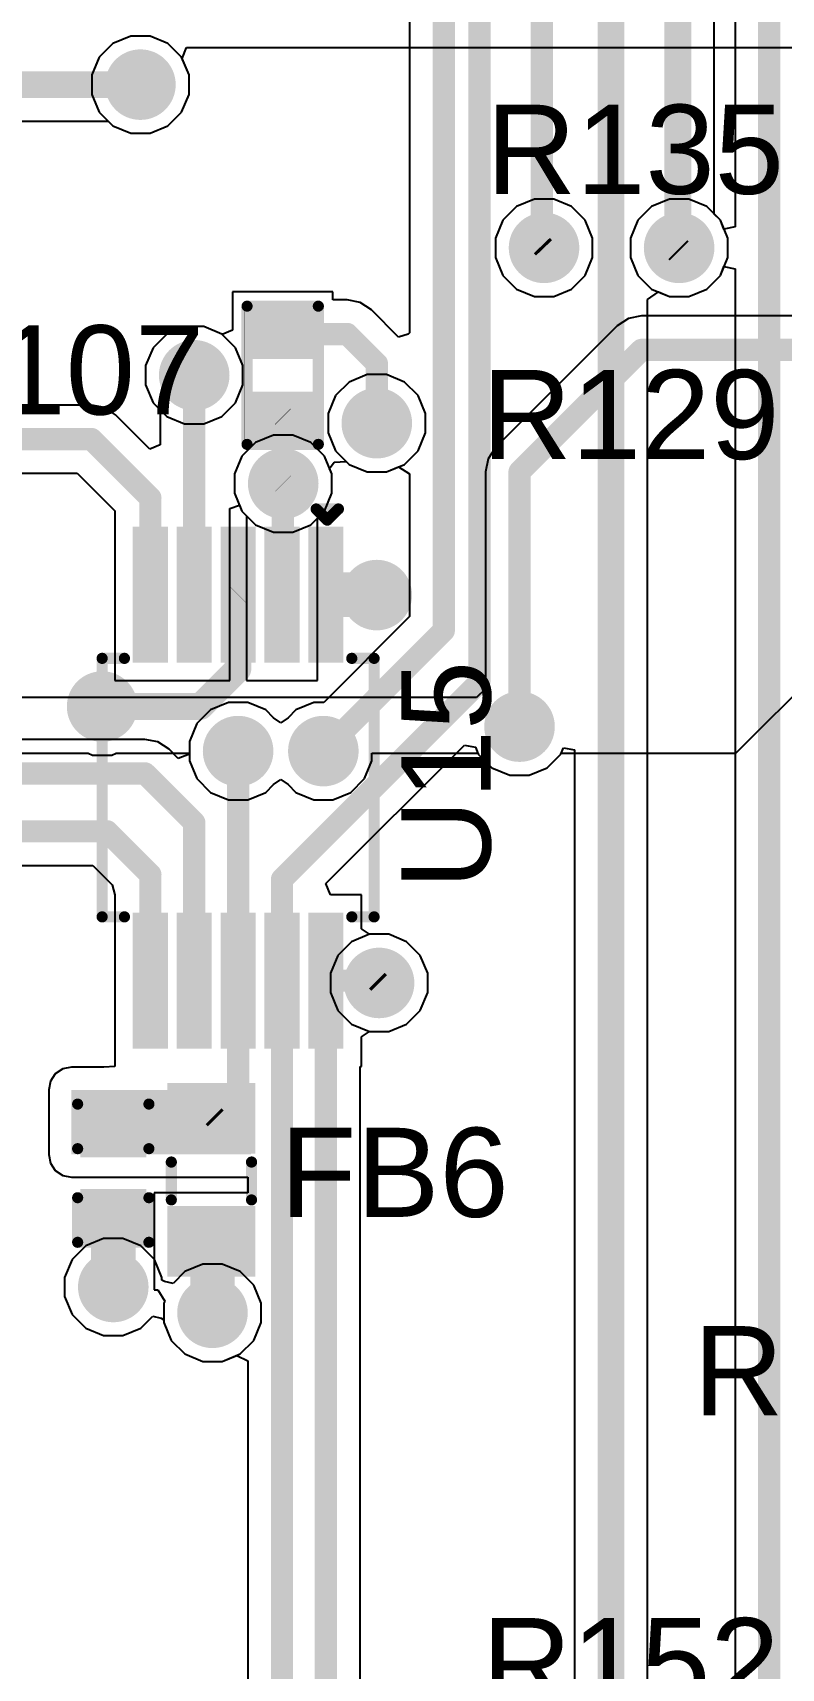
# Model space of a CAD drawing. Header units: millimetres. Extents: x 0 to 5423, y 0 to 5425.
# Drawn here: x 134.15 to 142.68, y 75.78 to 94.42 of the extents above; entities that cross this region are included whole.
import ezdxf

# ---------------------------------------------------------------- set-up
doc = ezdxf.new("R2010")
doc.units = ezdxf.units.MM
for name, color, linetype in [('BottomLayer', 5, 'Continuous'), ('BottomSolder', 6, 'Continuous'), ('TopLayer', 1, 'Continuous'), ('TopOverlay', 2, 'Continuous'), ('TopPaste', 8, 'Continuous'), ('TopSolder', 216, 'Continuous'), ('ViaHoleLayer', 16, 'Continuous')]:
    doc.layers.add(name, color=color, linetype=linetype)
doc.styles.add('Arial', font='', dxfattribs={"height": 0.2})
doc.styles.get('Arial').set_extended_font_data('Arial')

# ---------------------------------------------------------------- blocks, each defined once
blk = doc.blocks.new('IND_0603__1608_M_______72')
at = {"layer": 'TopLayer'}
for points in [[(-1, 0.4), (-0.4, 0.4), (-0.4, -0.4), (-1, -0.4)], [(0.4, 0.4), (1, 0.4), (1, -0.4), (0.4, -0.4)]]:
    blk.add_hatch(color=1, dxfattribs=at).paths.add_polyline_path(points)
at = {"layer": 'TopPaste'}
for points in [[(-1, 0.4), (-0.4, 0.4), (-0.4, -0.4), (-1, -0.4)], [(0.4, 0.4), (1, 0.4), (1, -0.4), (0.4, -0.4)]]:
    blk.add_hatch(color=8, dxfattribs=at).paths.add_polyline_path(points)
at = {"layer": 'TopSolder'}
for points in [[(-1.102, 0.502), (-0.298, 0.502), (-0.298, -0.502), (-1.102, -0.502)], [(0.298, 0.502), (1.102, 0.502), (1.102, -0.502), (0.298, -0.502)]]:
    blk.add_hatch(color=216, dxfattribs=at).paths.add_polyline_path(points)
at = {"layer": 'TopOverlay', "const_width": 0.127}
for points in [[(0.229, 0.457), (-0.203, 0.457)], [(0.229, -0.457), (-0.203, -0.457)]]:
    blk.add_lwpolyline(points, dxfattribs=at)
at = {"layer": 'TopOverlay', "const_width": 0.0635}
for points in [[(-0.235, 0.457, 1), (-0.171, 0.457, 1)], [(0.197, 0.457, 1), (0.26, 0.457, 1)], [(-0.235, -0.457, 1), (-0.171, -0.457, 1)], [(0.197, -0.457, 1), (0.26, -0.457, 1)]]:
    blk.add_lwpolyline(points, format="xyb", close=True, dxfattribs=at)
blk = doc.blocks.new('VSSOP_10_128')
at = {"layer": 'TopLayer'}
for points in [[(-2.925, 1.15), (-1.475, 1.15), (-1.475, 0.85), (-2.925, 0.85)], [(1.475, 1.15), (2.925, 1.15), (2.925, 0.85), (1.475, 0.85)], [(-2.925, 0.65), (-1.475, 0.65), (-1.475, 0.35), (-2.925, 0.35)], [(1.475, 0.65), (2.925, 0.65), (2.925, 0.35), (1.475, 0.35)], [(-2.925, 0.15), (-1.475, 0.15), (-1.475, -0.15), (-2.925, -0.15)], [(1.475, 0.15), (2.925, 0.15), (2.925, -0.15), (1.475, -0.15)], [(-2.925, -0.35), (-1.475, -0.35), (-1.475, -0.65), (-2.925, -0.65)], [(1.475, -0.35), (2.925, -0.35), (2.925, -0.65), (1.475, -0.65)], [(-2.925, -0.85), (-1.475, -0.85), (-1.475, -1.15), (-2.925, -1.15)], [(1.475, -0.85), (2.925, -0.85), (2.925, -1.15), (1.475, -1.15)]]:
    blk.add_hatch(color=1, dxfattribs=at).paths.add_polyline_path(points)
at = {"layer": 'TopPaste'}
for points in [[(-2.925, 1.15), (-1.475, 1.15), (-1.475, 0.85), (-2.925, 0.85)], [(1.475, 1.15), (2.925, 1.15), (2.925, 0.85), (1.475, 0.85)], [(-2.925, 0.65), (-1.475, 0.65), (-1.475, 0.35), (-2.925, 0.35)], [(1.475, 0.65), (2.925, 0.65), (2.925, 0.35), (1.475, 0.35)], [(-2.925, 0.15), (-1.475, 0.15), (-1.475, -0.15), (-2.925, -0.15)], [(1.475, 0.15), (2.925, 0.15), (2.925, -0.15), (1.475, -0.15)], [(-2.925, -0.35), (-1.475, -0.35), (-1.475, -0.65), (-2.925, -0.65)], [(1.475, -0.35), (2.925, -0.35), (2.925, -0.65), (1.475, -0.65)], [(-2.925, -0.85), (-1.475, -0.85), (-1.475, -1.15), (-2.925, -1.15)], [(1.475, -0.85), (2.925, -0.85), (2.925, -1.15), (1.475, -1.15)]]:
    blk.add_hatch(color=8, dxfattribs=at).paths.add_polyline_path(points)
at = {"layer": 'TopSolder'}
for points in [[(-2.975, 1.2), (-1.425, 1.2), (-1.425, 0.8), (-2.975, 0.8)], [(1.425, 1.2), (2.975, 1.2), (2.975, 0.8), (1.425, 0.8)], [(-2.975, 0.7), (-1.425, 0.7), (-1.425, 0.3), (-2.975, 0.3)], [(1.425, 0.7), (2.975, 0.7), (2.975, 0.3), (1.425, 0.3)], [(-2.975, 0.2), (-1.425, 0.2), (-1.425, -0.2), (-2.975, -0.2)], [(1.425, 0.2), (2.975, 0.2), (2.975, -0.2), (1.425, -0.2)], [(-2.975, -0.3), (-1.425, -0.3), (-1.425, -0.7), (-2.975, -0.7)], [(1.425, -0.3), (2.975, -0.3), (2.975, -0.7), (1.425, -0.7)], [(-2.975, -0.8), (-1.425, -0.8), (-1.425, -1.2), (-2.975, -1.2)], [(1.425, -0.8), (2.975, -0.8), (2.975, -1.2), (1.425, -1.2)]]:
    blk.add_hatch(color=216, dxfattribs=at).paths.add_polyline_path(points)
at = {"layer": 'TopOverlay', "const_width": 0.127}
for points in [[(1.473, 1.549), (-1.473, 1.549)], [(-1.473, 1.295), (-1.473, 1.549)], [(1.473, 1.295), (1.473, 1.549)], [(-3.048, 1.016), (-3.175, 1.143)], [(-3.175, 0.889), (-3.175, 1.143)], [(-3.175, 0.889), (-3.048, 1.016)], [(-1.473, -1.549), (-1.473, -1.295)], [(1.473, -1.549), (1.473, -1.295)], [(1.473, -1.549), (-1.473, -1.549)]]:
    blk.add_lwpolyline(points, dxfattribs=at)
at = {"layer": 'TopOverlay', "const_width": 0.0635}
for points in [[(-1.505, 1.549, 1), (-1.441, 1.549, 1)], [(-1.505, 1.549, 1), (-1.441, 1.549, 1)], [(1.441, 1.549, 1), (1.505, 1.549, 1)], [(1.441, 1.549, 1), (1.505, 1.549, 1)], [(-1.505, 1.295, 1), (-1.441, 1.295, 1)], [(1.441, 1.295, 1), (1.505, 1.295, 1)], [(-3.207, 1.143, 1), (-3.143, 1.143, 1)], [(-3.207, 1.143, 1), (-3.143, 1.143, 1)], [(-3.207, 0.889, 1), (-3.143, 0.889, 1)], [(-3.207, 0.889, 1), (-3.143, 0.889, 1)], [(-3.08, 1.016, 1), (-3.016, 1.016, 1)], [(-3.08, 1.016, 1), (-3.016, 1.016, 1)], [(-1.505, -1.295, 1), (-1.441, -1.295, 1)], [(1.441, -1.295, 1), (1.505, -1.295, 1)], [(-1.505, -1.549, 1), (-1.441, -1.549, 1)], [(-1.505, -1.549, 1), (-1.441, -1.549, 1)], [(1.441, -1.549, 1), (1.505, -1.549, 1)], [(1.441, -1.549, 1), (1.505, -1.549, 1)]]:
    blk.add_lwpolyline(points, format="xyb", close=True, dxfattribs=at)
blk = doc.blocks.new('R___0402_197')
at = {"layer": 'TopLayer'}
for points in [[(-0.699, -0.318), (-0.699, 0.317), (-0.241, 0.317), (-0.241, -0.318)], [(0.241, -0.318), (0.241, 0.317), (0.699, 0.317), (0.699, -0.318)]]:
    blk.add_hatch(color=1, dxfattribs=at).paths.add_polyline_path(points)
at = {"layer": 'TopPaste'}
for points in [[(-0.699, -0.318), (-0.699, 0.317), (-0.241, 0.317), (-0.241, -0.318)], [(0.241, -0.318), (0.241, 0.317), (0.699, 0.317), (0.699, -0.318)]]:
    blk.add_hatch(color=8, dxfattribs=at).paths.add_polyline_path(points)
at = {"layer": 'TopSolder'}
for points in [[(-0.754, -0.373), (-0.754, 0.373), (-0.186, 0.373), (-0.186, -0.373)], [(0.186, -0.373), (0.186, 0.373), (0.754, 0.373), (0.754, -0.373)]]:
    blk.add_hatch(color=216, dxfattribs=at).paths.add_polyline_path(points)
at = {"layer": 'TopOverlay'}
for points, const_width in [([(-0.787, -0.406), (-0.787, 0.406)], 0.127), ([(0.787, 0.406), (-0.787, 0.406)], 0.127), ([(0.787, -0.406), (0.787, 0.406)], 0.127), ([(0.787, -0.406), (-0.787, -0.406)], 0.127), ([(0.813, -0.432), (-0.813, -0.432)], 0.00323)]:
    blk.add_lwpolyline(points, dxfattribs=dict(at, const_width=const_width))
for points, const_width in [([(-0.819, 0.406, 1), (-0.756, 0.406, 1)], 0.0635), ([(-0.819, 0.406, 1), (-0.756, 0.406, 1)], 0.0635), ([(0.756, 0.406, 1), (0.819, 0.406, 1)], 0.0635), ([(0.756, 0.406, 1), (0.819, 0.406, 1)], 0.0635), ([(-0.819, -0.406, 1), (-0.756, -0.406, 1)], 0.0635), ([(-0.819, -0.406, 1), (-0.756, -0.406, 1)], 0.0635), ([(0.756, -0.406, 1), (0.819, -0.406, 1)], 0.0635), ([(0.756, -0.406, 1), (0.819, -0.406, 1)], 0.0635), ([(-0.814, -0.432, 1), (-0.812, -0.432, 1)], 0.00161), ([(0.812, -0.432, 1), (0.814, -0.432, 1)], 0.00161)]:
    blk.add_lwpolyline(points, format="xyb", close=True, dxfattribs=dict(at, const_width=const_width))
blk = doc.blocks.new('____0402_348')
at = {"layer": 'TopLayer'}
for points in [[(-0.699, -0.318), (-0.699, 0.317), (-0.241, 0.317), (-0.241, -0.318)], [(0.241, -0.318), (0.241, 0.317), (0.699, 0.317), (0.699, -0.318)]]:
    blk.add_hatch(color=1, dxfattribs=at).paths.add_polyline_path(points)
at = {"layer": 'TopPaste'}
for points in [[(-0.699, -0.318), (-0.699, 0.317), (-0.241, 0.317), (-0.241, -0.318)], [(0.241, -0.318), (0.241, 0.317), (0.699, 0.317), (0.699, -0.318)]]:
    blk.add_hatch(color=8, dxfattribs=at).paths.add_polyline_path(points)
at = {"layer": 'TopSolder'}
for points in [[(-0.758, -0.377), (-0.758, 0.377), (-0.181, 0.377), (-0.181, -0.377)], [(0.181, -0.377), (0.181, 0.377), (0.758, 0.377), (0.758, -0.377)]]:
    blk.add_hatch(color=216, dxfattribs=at).paths.add_polyline_path(points)
at = {"layer": 'TopOverlay', "const_width": 0.127}
for points in [[(-0.279, 0.406), (-0.787, 0.406)], [(-0.787, -0.406), (-0.787, 0.406)], [(0.787, 0.406), (0.279, 0.406)], [(0.787, -0.406), (0.787, 0.406)], [(-0.279, -0.406), (-0.787, -0.406)], [(0.787, -0.406), (0.279, -0.406)]]:
    blk.add_lwpolyline(points, dxfattribs=at)
at = {"layer": 'TopOverlay', "const_width": 0.0635}
for points in [[(-0.819, 0.406, 1), (-0.756, 0.406, 1)], [(-0.819, 0.406, 1), (-0.756, 0.406, 1)], [(-0.311, 0.406, 1), (-0.248, 0.406, 1)], [(0.248, 0.406, 1), (0.311, 0.406, 1)], [(0.756, 0.406, 1), (0.819, 0.406, 1)], [(0.756, 0.406, 1), (0.819, 0.406, 1)], [(-0.819, -0.406, 1), (-0.756, -0.406, 1)], [(-0.819, -0.406, 1), (-0.756, -0.406, 1)], [(-0.311, -0.406, 1), (-0.248, -0.406, 1)], [(0.248, -0.406, 1), (0.311, -0.406, 1)], [(0.756, -0.406, 1), (0.819, -0.406, 1)], [(0.756, -0.406, 1), (0.819, -0.406, 1)]]:
    blk.add_lwpolyline(points, format="xyb", close=True, dxfattribs=at)

msp = doc.modelspace()

# ---------------------------------------------------------------- hatches: boundary and pattern name
at = {"layer": 'BottomLayer'}
h = msp.add_hatch(color=5, dxfattribs=at)
edge = h.paths.add_edge_path()
edge.add_arc((135.381, 93.828), 0.3, 0, 360)
h = msp.add_hatch(color=5, dxfattribs=at)
edge = h.paths.add_edge_path()
edge.add_arc((139.979, 91.968), 0.3, 0, 360)
h = msp.add_hatch(color=5, dxfattribs=at)
edge = h.paths.add_edge_path()
edge.add_arc((141.518, 91.968), 0.3, 0, 360)
h = msp.add_hatch(color=5, dxfattribs=at)
edge = h.paths.add_edge_path()
edge.add_arc((135.994, 90.516), 0.3, 0, 360)
h = msp.add_hatch(color=5, dxfattribs=at)
edge = h.paths.add_edge_path()
edge.add_arc((138.074, 89.97), 0.3, 0, 360)
h = msp.add_hatch(color=5, dxfattribs=at)
edge = h.paths.add_edge_path()
edge.add_arc((137.008, 89.281), 0.3, 0, 360)
h = msp.add_hatch(color=5, dxfattribs=at)
edge = h.paths.add_edge_path()
edge.add_arc((138.074, 88.011), 0.3, 0, 360)
h = msp.add_hatch(color=5, dxfattribs=at)
edge = h.paths.add_edge_path()
edge.add_arc((134.945, 86.741), 0.3, 0, 360)
h = msp.add_hatch(color=5, dxfattribs=at)
edge = h.paths.add_edge_path()
edge.add_arc((139.7, 86.512), 0.3, 0, 360)
h = msp.add_hatch(color=5, dxfattribs=at)
edge = h.paths.add_edge_path()
edge.add_arc((136.494, 86.233), 0.3, 0, 360)
h = msp.add_hatch(color=5, dxfattribs=at)
edge = h.paths.add_edge_path()
edge.add_arc((137.465, 86.233), 0.3, 0, 360)
h = msp.add_hatch(color=5, dxfattribs=at)
edge = h.paths.add_edge_path()
edge.add_arc((138.1, 83.591), 0.3, 0, 360)
h = msp.add_hatch(color=5, dxfattribs=at)
edge = h.paths.add_edge_path()
edge.add_arc((135.072, 80.126), 0.3, 0, 360)
h = msp.add_hatch(color=5, dxfattribs=at)
edge = h.paths.add_edge_path()
edge.add_arc((136.202, 79.832), 0.3, 0, 360)
at = {"layer": 'BottomSolder'}
h = msp.add_hatch(color=6, dxfattribs=at)
edge = h.paths.add_edge_path()
edge.add_arc((135.381, 93.828), 0.402, 0, 360)
h = msp.add_hatch(color=6, dxfattribs=at)
edge = h.paths.add_edge_path()
edge.add_arc((139.979, 91.968), 0.402, 0, 360)
h = msp.add_hatch(color=6, dxfattribs=at)
edge = h.paths.add_edge_path()
edge.add_arc((141.518, 91.968), 0.402, 0, 360)
h = msp.add_hatch(color=6, dxfattribs=at)
edge = h.paths.add_edge_path()
edge.add_arc((135.994, 90.516), 0.402, 0, 360)
h = msp.add_hatch(color=6, dxfattribs=at)
edge = h.paths.add_edge_path()
edge.add_arc((138.074, 89.97), 0.402, 0, 360)
h = msp.add_hatch(color=6, dxfattribs=at)
edge = h.paths.add_edge_path()
edge.add_arc((137.008, 89.281), 0.402, 0, 360)
h = msp.add_hatch(color=6, dxfattribs=at)
edge = h.paths.add_edge_path()
edge.add_arc((138.074, 88.011), 0.402, 0, 360)
h = msp.add_hatch(color=6, dxfattribs=at)
edge = h.paths.add_edge_path()
edge.add_arc((134.945, 86.741), 0.402, 0, 360)
h = msp.add_hatch(color=6, dxfattribs=at)
edge = h.paths.add_edge_path()
edge.add_arc((139.7, 86.512), 0.402, 0, 360)
h = msp.add_hatch(color=6, dxfattribs=at)
edge = h.paths.add_edge_path()
edge.add_arc((136.494, 86.233), 0.402, 0, 360)
h = msp.add_hatch(color=6, dxfattribs=at)
edge = h.paths.add_edge_path()
edge.add_arc((137.465, 86.233), 0.402, 0, 360)
h = msp.add_hatch(color=6, dxfattribs=at)
edge = h.paths.add_edge_path()
edge.add_arc((138.1, 83.591), 0.402, 0, 360)
h = msp.add_hatch(color=6, dxfattribs=at)
edge = h.paths.add_edge_path()
edge.add_arc((135.072, 80.126), 0.402, 0, 360)
h = msp.add_hatch(color=6, dxfattribs=at)
edge = h.paths.add_edge_path()
edge.add_arc((136.202, 79.832), 0.402, 0, 360)
at = {"layer": 'TopLayer'}
h = msp.add_hatch(color=1, dxfattribs=at)
edge = h.paths.add_edge_path()
edge.add_arc((135.381, 93.828), 0.3, 0, 360)
h = msp.add_hatch(color=1, dxfattribs=at)
edge = h.paths.add_edge_path()
edge.add_arc((139.979, 91.968), 0.3, 0, 360)
h = msp.add_hatch(color=1, dxfattribs=at)
edge = h.paths.add_edge_path()
edge.add_arc((141.518, 91.968), 0.3, 0, 360)
h = msp.add_hatch(color=1, dxfattribs=at)
edge = h.paths.add_edge_path()
edge.add_arc((135.994, 90.516), 0.3, 0, 360)
h = msp.add_hatch(color=1, dxfattribs=at)
edge = h.paths.add_edge_path()
edge.add_arc((138.074, 89.97), 0.3, 0, 360)
h = msp.add_hatch(color=1, dxfattribs=at)
edge = h.paths.add_edge_path()
edge.add_arc((137.008, 89.281), 0.3, 0, 360)
h = msp.add_hatch(color=1, dxfattribs=at)
edge = h.paths.add_edge_path()
edge.add_arc((138.074, 88.011), 0.3, 0, 360)
h = msp.add_hatch(color=1, dxfattribs=at)
edge = h.paths.add_edge_path()
edge.add_arc((134.945, 86.741), 0.3, 0, 360)
h = msp.add_hatch(color=1, dxfattribs=at)
edge = h.paths.add_edge_path()
edge.add_arc((139.7, 86.512), 0.3, 0, 360)
h = msp.add_hatch(color=1, dxfattribs=at)
edge = h.paths.add_edge_path()
edge.add_arc((136.494, 86.233), 0.3, 0, 360)
h = msp.add_hatch(color=1, dxfattribs=at)
edge = h.paths.add_edge_path()
edge.add_arc((137.465, 86.233), 0.3, 0, 360)
h = msp.add_hatch(color=1, dxfattribs=at)
edge = h.paths.add_edge_path()
edge.add_arc((138.1, 83.591), 0.3, 0, 360)
msp.add_hatch(color=1, dxfattribs=at).paths.add_polyline_path([(134.595, 82.372), (134.595, 81.636), (136.64, 81.636), (136.64, 82.372)])
h = msp.add_hatch(color=1, dxfattribs=at)
edge = h.paths.add_edge_path()
edge.add_arc((135.072, 80.126), 0.3, 0, 360)
h = msp.add_hatch(color=1, dxfattribs=at)
edge = h.paths.add_edge_path()
edge.add_arc((136.202, 79.832), 0.3, 0, 360)
at = {"layer": 'TopSolder'}
h = msp.add_hatch(color=216, dxfattribs=at)
edge = h.paths.add_edge_path()
edge.add_arc((135.381, 93.828), 0.402, 0, 360)
h = msp.add_hatch(color=216, dxfattribs=at)
edge = h.paths.add_edge_path()
edge.add_arc((139.979, 91.968), 0.402, 0, 360)
h = msp.add_hatch(color=216, dxfattribs=at)
edge = h.paths.add_edge_path()
edge.add_arc((141.518, 91.968), 0.402, 0, 360)
h = msp.add_hatch(color=216, dxfattribs=at)
edge = h.paths.add_edge_path()
edge.add_arc((135.994, 90.516), 0.402, 0, 360)
h = msp.add_hatch(color=216, dxfattribs=at)
edge = h.paths.add_edge_path()
edge.add_arc((138.074, 89.97), 0.402, 0, 360)
h = msp.add_hatch(color=216, dxfattribs=at)
edge = h.paths.add_edge_path()
edge.add_arc((137.008, 89.281), 0.402, 0, 360)
h = msp.add_hatch(color=216, dxfattribs=at)
edge = h.paths.add_edge_path()
edge.add_arc((138.074, 88.011), 0.402, 0, 360)
h = msp.add_hatch(color=216, dxfattribs=at)
edge = h.paths.add_edge_path()
edge.add_arc((134.945, 86.741), 0.402, 0, 360)
h = msp.add_hatch(color=216, dxfattribs=at)
edge = h.paths.add_edge_path()
edge.add_arc((139.7, 86.512), 0.402, 0, 360)
h = msp.add_hatch(color=216, dxfattribs=at)
edge = h.paths.add_edge_path()
edge.add_arc((136.494, 86.233), 0.402, 0, 360)
h = msp.add_hatch(color=216, dxfattribs=at)
edge = h.paths.add_edge_path()
edge.add_arc((137.465, 86.233), 0.402, 0, 360)
h = msp.add_hatch(color=216, dxfattribs=at)
edge = h.paths.add_edge_path()
edge.add_arc((138.1, 83.591), 0.402, 0, 360)
h = msp.add_hatch(color=216, dxfattribs=at)
edge = h.paths.add_edge_path()
edge.add_arc((135.072, 80.126), 0.402, 0, 360)
h = msp.add_hatch(color=216, dxfattribs=at)
edge = h.paths.add_edge_path()
edge.add_arc((136.202, 79.832), 0.402, 0, 360)
at = {"layer": 'ViaHoleLayer'}
h = msp.add_hatch(color=16, dxfattribs=at)
edge = h.paths.add_edge_path()
edge.add_arc((135.381, 93.828), 0.15, 0, 360)
h = msp.add_hatch(color=16, dxfattribs=at)
edge = h.paths.add_edge_path()
edge.add_arc((139.979, 91.968), 0.15, 0, 360)
h = msp.add_hatch(color=16, dxfattribs=at)
edge = h.paths.add_edge_path()
edge.add_arc((141.518, 91.968), 0.15, 0, 360)
h = msp.add_hatch(color=16, dxfattribs=at)
edge = h.paths.add_edge_path()
edge.add_arc((135.994, 90.516), 0.15, 0, 360)
h = msp.add_hatch(color=16, dxfattribs=at)
edge = h.paths.add_edge_path()
edge.add_arc((138.074, 89.97), 0.15, 0, 360)
h = msp.add_hatch(color=16, dxfattribs=at)
edge = h.paths.add_edge_path()
edge.add_arc((137.008, 89.281), 0.15, 0, 360)
h = msp.add_hatch(color=16, dxfattribs=at)
edge = h.paths.add_edge_path()
edge.add_arc((138.074, 88.011), 0.15, 0, 360)
h = msp.add_hatch(color=16, dxfattribs=at)
edge = h.paths.add_edge_path()
edge.add_arc((134.945, 86.741), 0.15, 0, 360)
h = msp.add_hatch(color=16, dxfattribs=at)
edge = h.paths.add_edge_path()
edge.add_arc((139.7, 86.512), 0.15, 0, 360)
h = msp.add_hatch(color=16, dxfattribs=at)
edge = h.paths.add_edge_path()
edge.add_arc((136.494, 86.233), 0.15, 0, 360)
h = msp.add_hatch(color=16, dxfattribs=at)
edge = h.paths.add_edge_path()
edge.add_arc((137.465, 86.233), 0.15, 0, 360)
h = msp.add_hatch(color=16, dxfattribs=at)
edge = h.paths.add_edge_path()
edge.add_arc((138.1, 83.591), 0.15, 0, 360)
h = msp.add_hatch(color=16, dxfattribs=at)
edge = h.paths.add_edge_path()
edge.add_arc((135.072, 80.126), 0.15, 0, 360)
h = msp.add_hatch(color=16, dxfattribs=at)
edge = h.paths.add_edge_path()
edge.add_arc((136.202, 79.832), 0.15, 0, 360)

# ---------------------------------------------------------------- linework, layer by layer
at = {"layer": 'BottomLayer'}
for p, q in [((135.857, 94.125), (135.906, 94.252)), ((135.906, 94.252), (143.251, 94.252)), ((135.935, 93.938), (135.857, 94.125)), ((135.935, 93.717), (135.935, 93.938)), ((135.85, 93.514), (135.935, 93.717)), ((125.902, 93.413), (135.012, 93.413)), ((135.012, 93.413), (135.067, 93.358)), ((135.695, 93.358), (135.85, 93.514)), ((135.067, 93.358), (135.271, 93.274)), ((135.271, 93.274), (135.491, 93.274)), ((135.491, 93.274), (135.695, 93.358)), ((139.869, 92.522), (139.666, 92.438)), ((140.09, 92.522), (139.869, 92.522)), ((140.293, 92.438), (140.09, 92.522)), ((141.408, 92.522), (141.205, 92.438)), ((141.629, 92.522), (141.408, 92.522)), ((141.832, 92.438), (141.629, 92.522)), ((139.51, 92.282), (139.425, 92.078)), ((139.666, 92.438), (139.51, 92.282)), ((140.449, 92.282), (140.293, 92.438)), ((140.533, 92.078), (140.449, 92.282)), ((141.049, 92.282), (140.964, 92.078)), ((141.205, 92.438), (141.049, 92.282)), ((141.988, 92.282), (141.832, 92.438)), ((142.072, 92.078), (141.988, 92.282)), ((139.425, 92.078), (139.425, 91.858)), ((140.533, 91.858), (140.533, 92.078)), ((140.964, 92.078), (140.964, 91.858)), ((142.072, 91.858), (142.072, 92.078)), ((139.425, 91.858), (139.51, 91.654)), ((140.449, 91.654), (140.533, 91.858)), ((140.964, 91.858), (141.049, 91.654)), ((141.988, 91.654), (142.072, 91.858)), ((139.51, 91.654), (139.666, 91.498)), ((140.293, 91.498), (140.449, 91.654)), ((141.049, 91.654), (141.205, 91.498)), ((141.832, 91.498), (141.988, 91.654)), ((139.666, 91.498), (139.869, 91.414)), ((139.869, 91.414), (140.09, 91.414)), ((140.09, 91.414), (140.293, 91.498)), ((141.205, 91.498), (141.408, 91.414)), ((141.408, 91.414), (141.629, 91.414)), ((141.629, 91.414), (141.832, 91.498)), ((140.94, 91.164), (140.814, 91.08)), ((141.089, 91.193), (140.94, 91.164)), ((143.251, 91.193), (141.089, 91.193)), ((135.681, 90.985), (135.525, 90.83)), ((135.884, 91.07), (135.681, 90.985)), ((136.105, 91.07), (135.884, 91.07)), ((136.308, 90.985), (136.105, 91.07)), ((136.464, 90.83), (136.308, 90.985)), ((140.814, 91.08), (139.425, 89.691)), ((135.525, 90.83), (135.44, 90.626)), ((136.548, 90.626), (136.464, 90.83)), ((135.44, 90.626), (135.44, 90.406)), ((136.548, 90.406), (136.548, 90.626)), ((135.44, 90.406), (135.525, 90.202)), ((136.464, 90.202), (136.548, 90.406)), ((137.761, 90.439), (137.605, 90.284)), ((137.964, 90.524), (137.761, 90.439)), ((138.185, 90.524), (137.964, 90.524)), ((138.388, 90.439), (138.185, 90.524)), ((138.544, 90.284), (138.388, 90.439)), ((137.605, 90.284), (137.52, 90.08)), ((138.628, 90.08), (138.544, 90.284)), ((135.525, 90.202), (135.681, 90.046)), ((135.681, 90.046), (135.884, 89.962)), ((136.105, 89.962), (136.308, 90.046)), ((136.308, 90.046), (136.464, 90.202)), ((137.52, 90.08), (137.52, 89.86)), ((138.628, 89.86), (138.628, 90.08)), ((135.884, 89.962), (136.105, 89.962)), ((137.52, 89.86), (137.605, 89.656)), ((138.544, 89.656), (138.628, 89.86)), ((136.694, 89.751), (136.538, 89.595)), ((136.897, 89.835), (136.694, 89.751)), ((137.118, 89.835), (136.897, 89.835)), ((137.321, 89.751), (137.118, 89.835)), ((137.477, 89.595), (137.321, 89.751)), ((137.605, 89.656), (137.761, 89.5)), ((138.388, 89.5), (138.544, 89.656)), ((139.425, 89.691), (139.341, 89.565)), ((136.538, 89.595), (136.454, 89.391)), ((137.562, 89.391), (137.477, 89.595)), ((137.761, 89.5), (137.964, 89.416)), ((138.185, 89.416), (138.388, 89.5)), ((139.341, 89.565), (139.312, 89.416)), ((136.454, 89.391), (136.454, 89.171)), ((137.562, 89.171), (137.562, 89.391)), ((137.964, 89.416), (138.185, 89.416)), ((139.312, 89.416), (139.312, 86.943)), ((136.454, 89.171), (136.538, 88.967)), ((137.477, 88.967), (137.562, 89.171)), ((136.538, 88.967), (136.694, 88.811)), ((137.321, 88.811), (137.477, 88.967)), ((136.694, 88.811), (136.897, 88.727)), ((136.897, 88.727), (137.118, 88.727)), ((137.118, 88.727), (137.321, 88.811)), ((142.164, 86.208), (143.51, 87.554)), ((139.312, 86.943), (139.211, 86.843)), ((139.211, 86.843), (127.198, 86.843)), ((127.198, 86.208), (134.785, 86.208)), ((134.785, 86.208), (134.835, 86.187)), ((134.835, 86.187), (135.055, 86.187)), ((135.055, 86.187), (135.105, 86.208)), ((135.105, 86.208), (135.94, 86.208)), ((135.94, 86.208), (135.94, 86.123)), ((135.94, 86.123), (136.025, 85.919)), ((137.934, 85.919), (138.019, 86.123)), ((138.019, 86.123), (138.019, 86.208)), ((138.019, 86.208), (139.227, 86.208)), ((139.227, 86.208), (139.23, 86.199)), ((139.23, 86.199), (139.386, 86.043)), ((140.014, 86.043), (140.17, 86.199)), ((140.17, 86.199), (140.173, 86.208)), ((140.173, 86.208), (142.164, 86.208)), ((139.386, 86.043), (139.59, 85.958)), ((139.59, 85.958), (139.81, 85.958)), ((139.81, 85.958), (140.014, 86.043)), ((136.025, 85.919), (136.181, 85.763)), ((136.181, 85.763), (136.384, 85.679)), ((136.605, 85.679), (136.808, 85.763)), ((136.808, 85.763), (136.897, 85.852)), ((136.897, 85.852), (136.98, 85.909)), ((136.98, 85.909), (137.063, 85.852)), ((137.063, 85.852), (137.151, 85.763)), ((137.151, 85.763), (137.355, 85.679)), ((137.575, 85.679), (137.779, 85.763)), ((137.779, 85.763), (137.934, 85.919)), ((136.384, 85.679), (136.605, 85.679)), ((137.355, 85.679), (137.575, 85.679)), ((137.99, 84.145), (137.786, 84.061)), ((138.21, 84.145), (137.99, 84.145)), ((138.414, 84.061), (138.21, 84.145)), ((137.63, 83.905), (137.546, 83.702)), ((137.786, 84.061), (137.63, 83.905)), ((138.569, 83.905), (138.414, 84.061)), ((138.654, 83.702), (138.569, 83.905)), ((137.546, 83.702), (137.546, 83.481)), ((138.654, 83.481), (138.654, 83.702)), ((137.546, 83.481), (137.63, 83.278)), ((138.569, 83.278), (138.654, 83.481)), ((137.63, 83.278), (137.786, 83.122)), ((138.414, 83.122), (138.569, 83.278)), ((137.786, 83.122), (137.99, 83.037)), ((137.99, 83.037), (138.21, 83.037)), ((138.21, 83.037), (138.414, 83.122)), ((134.758, 80.595), (134.602, 80.44)), ((134.962, 80.68), (134.758, 80.595)), ((135.182, 80.68), (134.962, 80.68)), ((135.386, 80.595), (135.182, 80.68)), ((135.542, 80.44), (135.386, 80.595)), ((134.602, 80.44), (134.518, 80.236)), ((135.626, 80.236), (135.542, 80.44)), ((136.092, 80.386), (135.888, 80.302)), ((136.312, 80.386), (136.092, 80.386)), ((136.516, 80.302), (136.312, 80.386)), ((134.518, 80.236), (134.518, 80.016)), ((135.626, 80.205), (135.626, 80.236)), ((135.657, 80.188), (135.626, 80.205)), ((135.753, 80.166), (135.657, 80.188)), ((135.888, 80.302), (135.753, 80.166)), ((136.672, 80.146), (136.516, 80.302)), ((134.518, 80.016), (134.602, 79.812)), ((136.756, 79.942), (136.672, 80.146)), ((134.602, 79.812), (134.758, 79.656)), ((135.386, 79.656), (135.521, 79.792)), ((135.521, 79.792), (135.617, 79.77)), ((136.756, 79.722), (136.756, 79.942)), ((134.758, 79.656), (134.962, 79.572)), ((135.182, 79.572), (135.386, 79.656)), ((135.617, 79.77), (135.648, 79.753)), ((135.648, 79.753), (135.648, 79.722)), ((135.648, 79.722), (135.733, 79.518)), ((136.672, 79.518), (136.756, 79.722)), ((134.962, 79.572), (135.182, 79.572)), ((135.733, 79.518), (135.888, 79.363)), ((136.516, 79.363), (136.672, 79.518)), ((135.888, 79.363), (136.092, 79.278)), ((136.092, 79.278), (136.312, 79.278)), ((136.312, 79.278), (136.516, 79.363))]:
    msp.add_line(p, q, dxfattribs=at)
for points, const_width in [([(105.08, 93.828), (135.381, 93.828)], 0.305), ([(139.7, 89.416), (141.089, 90.805)], 0.254), ([(141.089, 90.805), (144.458, 90.805)], 0.254), ([(139.7, 86.512), (139.7, 89.416)], 0.254)]:
    msp.add_lwpolyline(points, dxfattribs=dict(at, const_width=const_width))
for points, const_width in [([(135.305, 93.828, 1), (135.457, 93.828, 1)], 0.152), ([(141.026, 90.805, 1), (141.153, 90.805, 1)], 0.127), ([(141.026, 90.805, 1), (141.153, 90.805, 1)], 0.127), ([(139.637, 89.416, 1), (139.764, 89.416, 1)], 0.127), ([(139.637, 89.416, 1), (139.764, 89.416, 1)], 0.127), ([(139.637, 86.512, 1), (139.764, 86.512, 1)], 0.127)]:
    msp.add_lwpolyline(points, format="xyb", close=True, dxfattribs=dict(at, const_width=const_width))
at = {"layer": 'TopLayer'}
for p, q in [((141.918, 92.352), (141.918, 127.565)), ((138.448, 105.325), (138.448, 90.999)), ((142.156, 100.838), (142.156, 92.208)), ((135.271, 94.382), (135.067, 94.297)), ((135.491, 94.382), (135.271, 94.382)), ((135.695, 94.297), (135.491, 94.382)), ((134.911, 94.141), (134.827, 93.938)), ((135.067, 94.297), (134.911, 94.141)), ((135.85, 94.141), (135.695, 94.297)), ((135.935, 93.938), (135.85, 94.141)), ((134.827, 93.938), (134.827, 93.717)), ((135.935, 93.717), (135.935, 93.938)), ((134.827, 93.717), (134.911, 93.514)), ((135.85, 93.514), (135.935, 93.717)), ((134.911, 93.514), (135.067, 93.358)), ((135.695, 93.358), (135.85, 93.514)), ((135.067, 93.358), (135.271, 93.274)), ((135.271, 93.274), (135.491, 93.274)), ((135.491, 93.274), (135.695, 93.358)), ((141.988, 92.282), (141.918, 92.352)), ((142.029, 92.182), (141.988, 92.282)), ((142.156, 92.208), (142.029, 92.182)), ((141.988, 91.654), (142.029, 91.754)), ((142.029, 91.754), (142.156, 91.729)), ((142.156, 91.729), (142.156, 68.182)), ((141.832, 91.498), (141.988, 91.654)), ((137.574, 91.468), (136.431, 91.468)), ((136.431, 91.468), (136.431, 91.029)), ((137.574, 91.374), (137.574, 91.468)), ((137.737, 91.374), (137.574, 91.374)), ((137.886, 91.345), (137.737, 91.374)), ((138.012, 91.261), (137.886, 91.345)), ((141.156, 91.381), (141.283, 91.466)), ((141.156, 70.165), (141.156, 91.381)), ((141.283, 91.466), (141.408, 91.414)), ((141.408, 91.414), (141.629, 91.414)), ((141.629, 91.414), (141.832, 91.498)), ((138.321, 90.952), (138.012, 91.261)), ((135.681, 90.985), (135.525, 90.83)), ((135.884, 91.07), (135.681, 90.985)), ((136.105, 91.07), (135.884, 91.07)), ((136.308, 90.985), (136.105, 91.07)), ((136.313, 90.98), (136.308, 90.985)), ((136.431, 91.029), (136.313, 90.98)), ((138.432, 90.986), (138.321, 90.952)), ((138.448, 90.999), (138.432, 90.986)), ((135.525, 90.83), (135.44, 90.626)), ((135.44, 90.626), (135.44, 90.406)), ((135.44, 90.406), (135.525, 90.202)), ((134.823, 90.177), (129.235, 90.177)), ((134.972, 90.148), (134.823, 90.177)), ((135.098, 90.064), (134.972, 90.148)), ((135.489, 89.673), (135.098, 90.064)), ((135.525, 90.202), (135.606, 90.121)), ((135.606, 90.121), (135.606, 89.722)), ((135.606, 89.722), (135.489, 89.673)), ((137.537, 89.452), (137.587, 89.526)), ((137.587, 89.526), (137.726, 89.535)), ((137.726, 89.535), (137.761, 89.5)), ((137.761, 89.5), (137.964, 89.416)), ((138.185, 89.416), (138.321, 89.472)), ((138.321, 89.472), (138.448, 89.394)), ((129.295, 89.401), (134.662, 89.401)), ((134.662, 89.401), (135.09, 88.973)), ((137.562, 89.391), (137.537, 89.452)), ((137.562, 89.171), (137.562, 89.391)), ((137.964, 89.416), (138.185, 89.416)), ((138.448, 89.394), (138.448, 87.766)), ((137.477, 88.967), (137.562, 89.171)), ((135.09, 88.973), (135.09, 87.038)), ((136.398, 88.996), (136.509, 89.035)), ((136.398, 87.038), (136.398, 88.996)), ((136.509, 89.035), (136.51, 89.035)), ((136.51, 89.035), (136.538, 88.967)), ((136.538, 88.967), (136.59, 88.915)), ((136.59, 88.915), (136.59, 87.038)), ((137.398, 88.888), (137.477, 88.967)), ((137.398, 87.038), (137.398, 88.888)), ((138.448, 87.766), (137.469, 86.787)), ((135.09, 87.038), (136.398, 87.038)), ((136.59, 87.038), (137.398, 87.038)), ((136.181, 86.703), (136.025, 86.547)), ((136.384, 86.787), (136.181, 86.703)), ((136.605, 86.787), (136.384, 86.787)), ((136.808, 86.703), (136.605, 86.787)), ((136.897, 86.614), (136.808, 86.703)), ((137.151, 86.703), (137.063, 86.614)), ((137.355, 86.787), (137.151, 86.703)), ((137.469, 86.787), (137.355, 86.787)), ((136.025, 86.547), (135.94, 86.343)), ((136.98, 86.557), (136.897, 86.614)), ((137.063, 86.614), (136.98, 86.557)), ((135.433, 86.367), (126.467, 86.367)), ((135.581, 86.338), (135.433, 86.367)), ((135.707, 86.254), (135.581, 86.338)), ((135.94, 86.343), (135.94, 86.2)), ((137.495, 84.723), (139.073, 86.302)), ((139.073, 86.302), (139.198, 86.277)), ((135.813, 86.148), (135.707, 86.254)), ((135.94, 86.2), (135.813, 86.148)), ((139.198, 86.277), (139.23, 86.199)), ((139.23, 86.199), (139.386, 86.043)), ((140.014, 86.043), (140.17, 86.199)), ((140.17, 86.199), (140.2, 86.272)), ((140.2, 86.272), (140.327, 86.247)), ((140.327, 86.247), (140.327, 70.165)), ((139.386, 86.043), (139.59, 85.958)), ((139.59, 85.958), (139.81, 85.958)), ((139.81, 85.958), (140.014, 86.043)), ((132.086, 84.93), (134.84, 84.93)), ((134.84, 84.93), (135.06, 84.71)), ((135.06, 84.71), (135.09, 84.596)), ((137.547, 84.596), (137.495, 84.723)), ((135.09, 84.596), (135.09, 84.596)), ((135.09, 84.596), (135.09, 84.596)), ((135.09, 84.596), (135.09, 84.596)), ((135.09, 84.596), (135.09, 82.638)), ((137.898, 84.596), (137.547, 84.596)), ((137.898, 84.206), (137.898, 84.596)), ((137.99, 84.145), (137.898, 84.206)), ((138.21, 84.145), (137.99, 84.145)), ((138.414, 84.061), (138.21, 84.145)), ((138.569, 83.905), (138.414, 84.061)), ((138.654, 83.702), (138.569, 83.905)), ((138.654, 83.481), (138.654, 83.702)), ((138.569, 83.278), (138.654, 83.481)), ((138.414, 83.122), (138.569, 83.278)), ((137.898, 82.976), (137.99, 83.037)), ((137.898, 82.638), (137.898, 82.976)), ((137.99, 83.037), (138.21, 83.037)), ((138.21, 83.037), (138.414, 83.122)), ((134.496, 82.611), (134.411, 82.555)), ((134.595, 82.631), (134.496, 82.611)), ((134.966, 82.631), (134.595, 82.631)), ((135.09, 82.638), (134.966, 82.631)), ((137.883, 71.454), (137.883, 82.638)), ((137.883, 82.638), (137.898, 82.638)), ((134.355, 82.471), (134.336, 82.372)), ((134.411, 82.555), (134.355, 82.471)), ((134.336, 82.372), (134.336, 81.636)), ((134.336, 81.636), (134.355, 81.537)), ((134.355, 81.537), (134.411, 81.452)), ((134.411, 81.452), (134.496, 81.396)), ((134.496, 81.396), (134.595, 81.377)), ((134.595, 81.377), (136.606, 81.377)), ((136.606, 81.377), (136.606, 81.201)), ((136.606, 81.201), (135.536, 81.201)), ((135.536, 81.201), (135.536, 80.093)), ((135.536, 80.093), (135.581, 80.093)), ((135.581, 80.093), (135.658, 79.966)), ((135.658, 79.966), (135.648, 79.942)), ((135.648, 79.942), (135.648, 79.722)), ((135.648, 79.722), (135.733, 79.518)), ((135.733, 79.518), (135.888, 79.363)), ((135.888, 79.363), (136.092, 79.278)), ((136.092, 79.278), (136.312, 79.278)), ((136.312, 79.278), (136.479, 79.347)), ((136.479, 79.347), (136.606, 79.286)), ((136.606, 79.286), (136.606, 71.928))]:
    msp.add_line(p, q, dxfattribs=at)
for points, const_width in [([(139.954, 91.994), (139.954, 148.336)], 0.254), ([(140.741, 69.796), (140.741, 138.008)], 0.305), ([(141.503, 91.948), (141.503, 127.737)], 0.305), ([(139.243, 87.02), (139.243, 105.999)], 0.254), ([(138.836, 87.605), (138.836, 105.486)], 0.254), ([(142.545, 68.021), (142.545, 100.838)], 0.254), ([(139.954, 91.994), (139.979, 91.968)], 0.254), ([(141.503, 91.948), (141.518, 91.933)], 0.305), ([(137.002, 90.986), (137.737, 90.986)], 0.254), ([(137.737, 90.986), (138.074, 90.649)], 0.254), ([(138.074, 89.97), (138.074, 90.649)], 0.254), ([(135.994, 88.017), (135.994, 90.516)], 0.254), ([(137.002, 90.046), (137.005, 90.043)], 0.254), ([(137.005, 89.284), (137.005, 90.043)], 0.254), ([(129.134, 89.789), (134.823, 89.789)], 0.254), ([(134.823, 89.789), (135.494, 89.118)], 0.254), ([(137.002, 88.615), (137.002, 89.281)], 0.254), ([(137.005, 89.284), (137.008, 89.281)], 0.254), ([(135.494, 88.017), (135.494, 89.118)], 0.254), ([(136.994, 88.017), (137.002, 88.615)], 0.254), ([(136.492, 88.015), (136.494, 88.017)], 0.305), ([(136.492, 87.168), (136.492, 88.015)], 0.305), ([(137.644, 88.017), (138.068, 88.017)], 0.508), ([(138.068, 88.017), (138.074, 88.011)], 0.508), ([(137.465, 86.233), (138.836, 87.605)], 0.254), ([(136.065, 86.741), (136.492, 87.168)], 0.305), ([(136.994, 84.772), (139.243, 87.02)], 0.254), ([(134.945, 86.741), (136.065, 86.741)], 0.305), ([(136.494, 83.617), (136.494, 86.233)], 0.254), ([(126.467, 85.979), (135.433, 85.979)], 0.254), ([(135.433, 85.979), (135.994, 85.418)], 0.254), ([(126.898, 85.319), (135.001, 85.319)], 0.254), ([(135.001, 85.319), (135.494, 84.825)], 0.254), ([(135.994, 83.617), (135.994, 85.418)], 0.254), ([(135.494, 83.617), (135.494, 84.825)], 0.254), ([(136.994, 83.617), (136.994, 84.772)], 0.254), ([(136.494, 82.072), (136.494, 83.617)], 0.254), ([(136.994, 71.767), (136.994, 83.617)], 0.254), ([(137.494, 71.454), (137.494, 83.617)], 0.254), ([(137.541, 83.617), (138.074, 83.617)], 0.254), ([(138.074, 83.617), (138.1, 83.591)], 0.254), ([(136.215, 82.072), (136.24, 82.047)], 0.254), ([(135.072, 80.126), (135.072, 80.902)], 0.508), ([(136.202, 80.608), (136.24, 80.647)], 0.508), ([(136.202, 79.832), (136.202, 80.608)], 0.508)]:
    msp.add_lwpolyline(points, dxfattribs=dict(at, const_width=const_width))
for points, const_width in [([(139.891, 91.994, 1), (140.018, 91.994, 1)], 0.127), ([(139.891, 91.994, 1), (140.018, 91.994, 1)], 0.127), ([(139.916, 91.968, 1), (140.043, 91.968, 1)], 0.127), ([(141.427, 91.948, 1), (141.58, 91.948, 1)], 0.152), ([(141.427, 91.948, 1), (141.58, 91.948, 1)], 0.152), ([(141.442, 91.933, 1), (141.595, 91.933, 1)], 0.152), ([(136.939, 90.986, 1), (137.066, 90.986, 1)], 0.127), ([(137.674, 90.986, 1), (137.801, 90.986, 1)], 0.127), ([(137.674, 90.986, 1), (137.801, 90.986, 1)], 0.127), ([(138.011, 90.649, 1), (138.138, 90.649, 1)], 0.127), ([(138.011, 90.649, 1), (138.138, 90.649, 1)], 0.127), ([(135.931, 90.516, 1), (136.058, 90.516, 1)], 0.127), ([(136.939, 90.046, 1), (137.066, 90.046, 1)], 0.127), ([(136.941, 90.043, 1), (137.068, 90.043, 1)], 0.127), ([(136.941, 90.043, 1), (137.068, 90.043, 1)], 0.127), ([(138.011, 89.97, 1), (138.138, 89.97, 1)], 0.127), ([(134.76, 89.789, 1), (134.887, 89.789, 1)], 0.127), ([(134.76, 89.789, 1), (134.887, 89.789, 1)], 0.127), ([(136.938, 89.281, 1), (137.065, 89.281, 1)], 0.127), ([(136.941, 89.284, 1), (137.068, 89.284, 1)], 0.127), ([(136.941, 89.284, 1), (137.068, 89.284, 1)], 0.127), ([(136.944, 89.281, 1), (137.071, 89.281, 1)], 0.127), ([(135.431, 89.118, 1), (135.558, 89.118, 1)], 0.127), ([(135.431, 89.118, 1), (135.558, 89.118, 1)], 0.127), ([(136.938, 88.615, 1), (137.065, 88.615, 1)], 0.127), ([(136.938, 88.615, 1), (137.065, 88.615, 1)], 0.127), ([(136.416, 88.015, 1), (136.568, 88.015, 1)], 0.152), ([(136.416, 88.015, 1), (136.568, 88.015, 1)], 0.152), ([(136.418, 88.017, 1), (136.571, 88.017, 1)], 0.152), ([(137.517, 88.017, 1), (137.771, 88.017, 1)], 0.254), ([(137.941, 88.017, 1), (138.195, 88.017, 1)], 0.254), ([(137.941, 88.017, 1), (138.195, 88.017, 1)], 0.254), ([(137.947, 88.011, 1), (138.201, 88.011, 1)], 0.254), ([(135.431, 88.017, 1), (135.558, 88.017, 1)], 0.127), ([(135.931, 88.017, 1), (136.058, 88.017, 1)], 0.127), ([(136.93, 88.017, 1), (137.057, 88.017, 1)], 0.127), ([(138.773, 87.605, 1), (138.9, 87.605, 1)], 0.127), ([(138.773, 87.605, 1), (138.9, 87.605, 1)], 0.127), ([(136.416, 87.168, 1), (136.568, 87.168, 1)], 0.152), ([(136.416, 87.168, 1), (136.568, 87.168, 1)], 0.152), ([(139.179, 87.02, 1), (139.306, 87.02, 1)], 0.127), ([(139.179, 87.02, 1), (139.306, 87.02, 1)], 0.127), ([(134.869, 86.741, 1), (135.021, 86.741, 1)], 0.152), ([(135.989, 86.741, 1), (136.141, 86.741, 1)], 0.152), ([(135.989, 86.741, 1), (136.141, 86.741, 1)], 0.152), ([(136.431, 86.233, 1), (136.558, 86.233, 1)], 0.127), ([(137.401, 86.233, 1), (137.528, 86.233, 1)], 0.127), ([(135.369, 85.979, 1), (135.496, 85.979, 1)], 0.127), ([(135.369, 85.979, 1), (135.496, 85.979, 1)], 0.127), ([(134.938, 85.319, 1), (135.065, 85.319, 1)], 0.127), ([(134.938, 85.319, 1), (135.065, 85.319, 1)], 0.127), ([(135.931, 85.418, 1), (136.058, 85.418, 1)], 0.127), ([(135.931, 85.418, 1), (136.058, 85.418, 1)], 0.127), ([(135.431, 84.825, 1), (135.558, 84.825, 1)], 0.127), ([(135.431, 84.825, 1), (135.558, 84.825, 1)], 0.127), ([(136.931, 84.772, 1), (137.058, 84.772, 1)], 0.127), ([(136.931, 84.772, 1), (137.058, 84.772, 1)], 0.127), ([(135.431, 83.617, 1), (135.558, 83.617, 1)], 0.127), ([(135.931, 83.617, 1), (136.058, 83.617, 1)], 0.127), ([(136.431, 83.617, 1), (136.558, 83.617, 1)], 0.127), ([(136.431, 83.617, 1), (136.558, 83.617, 1)], 0.127), ([(136.931, 83.617, 1), (137.058, 83.617, 1)], 0.127), ([(136.931, 83.617, 1), (137.058, 83.617, 1)], 0.127), ([(137.431, 83.617, 1), (137.558, 83.617, 1)], 0.127), ([(137.478, 83.617, 1), (137.605, 83.617, 1)], 0.127), ([(138.011, 83.617, 1), (138.138, 83.617, 1)], 0.127), ([(138.011, 83.617, 1), (138.138, 83.617, 1)], 0.127), ([(138.036, 83.591, 1), (138.163, 83.591, 1)], 0.127), ([(136.151, 82.072, 1), (136.278, 82.072, 1)], 0.127), ([(136.431, 82.072, 1), (136.558, 82.072, 1)], 0.127), ([(136.177, 82.047, 1), (136.304, 82.047, 1)], 0.127), ([(134.945, 80.902, 1), (135.199, 80.902, 1)], 0.254), ([(136.113, 80.647, 1), (136.367, 80.647, 1)], 0.254), ([(136.075, 80.608, 1), (136.329, 80.608, 1)], 0.254), ([(136.075, 80.608, 1), (136.329, 80.608, 1)], 0.254), ([(134.945, 80.126, 1), (135.199, 80.126, 1)], 0.254), ([(136.075, 79.832, 1), (136.329, 79.832, 1)], 0.254)]:
    msp.add_lwpolyline(points, format="xyb", close=True, dxfattribs=dict(at, const_width=const_width))

# ---------------------------------------------------------------- block references
at = {"rotation": 270}
for name, p in [('R___0402_197', (137.002, 90.516)), ('VSSOP_10_128', (136.494, 85.817)), ('IND_0603__1608_M_______72', (136.19, 81.347)), ('____0402_348', (135.072, 81.423))]:
    msp.add_blockref(name, p, dxfattribs=at)

# ---------------------------------------------------------------- texts
at = {"layer": 'TopOverlay', "style": 'Arial'}
for s, p in [('R135', (139.32, 92.583)), ('R107', (132.716, 90.069)), ('R129', (139.269, 89.561)), ('FB6', (136.974, 80.925)), ('R158', (141.682, 78.664)), ('R152', (139.269, 75.337))]:
    msp.add_text(s, height=1.016, dxfattribs=at).set_placement(p)
msp.add_text('U15', height=1.016, rotation=90, dxfattribs=at).set_placement((139.37, 84.659))

doc.saveas('drawing.dxf')
